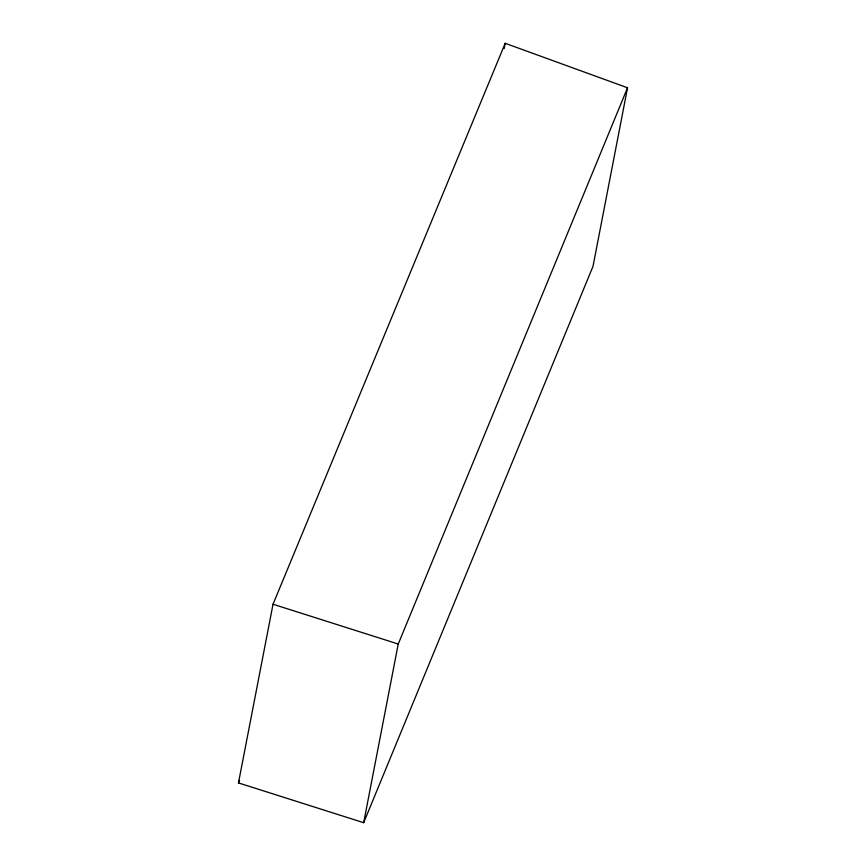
<?xml version="1.0" encoding="UTF-8"?>
<svg xmlns="http://www.w3.org/2000/svg" width="866" height="866" viewBox="0 0 866 866"><rect width="100%" height="100%" fill="white"/><g stroke="black" fill="none" stroke-linecap="round" stroke-linejoin="round"><path stroke-width="1.3" d="M238.464 782.918L273.028 604.241L505.192 43.3L627.536 87.78L593.004 266.371L363.677 822.7L238.464 782.918L239.503 780.418M504.174 48.593L505.192 43.3M363.677 822.7L398.241 644.033L627.536 87.78M273.028 604.241L398.241 644.033"/></g></svg>
